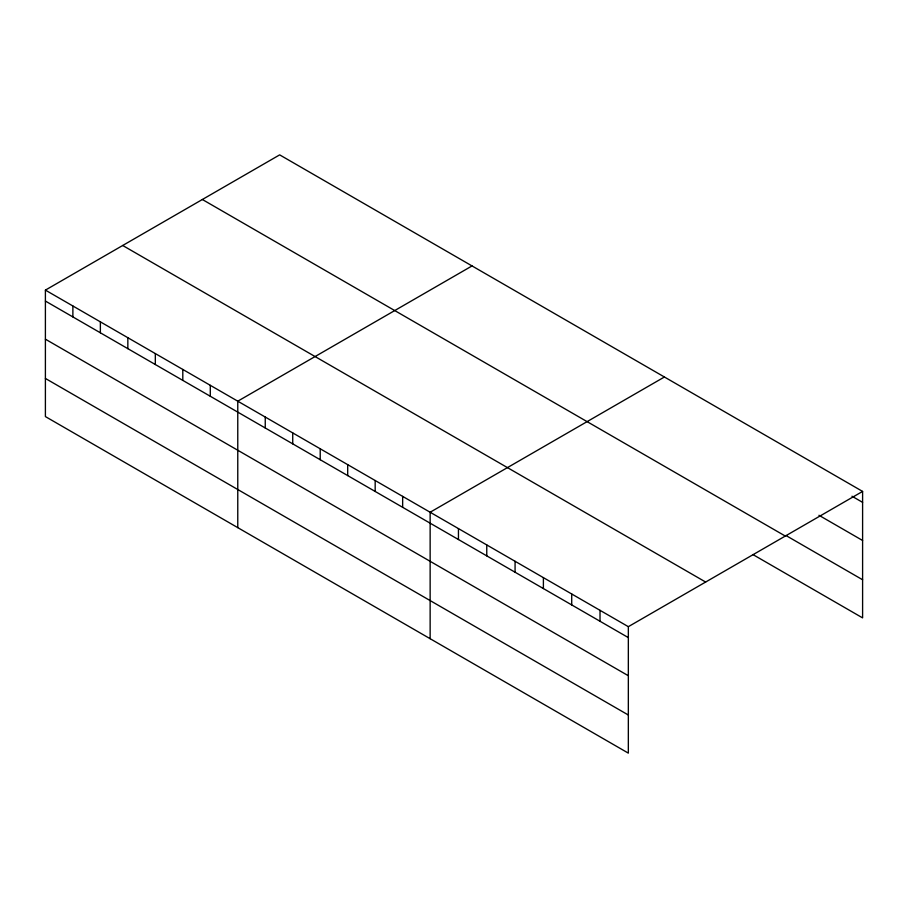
<?xml version="1.0" encoding="UTF-8"?>
<svg xmlns="http://www.w3.org/2000/svg" width="908" height="908" viewBox="0 0 908 908"><rect width="100%" height="100%" fill="white"/><g stroke="black" fill="none" stroke-linecap="round" stroke-linejoin="round"><path stroke-width="1.36" d="M628.336 675.734L628.336 626.679L45.4 290.117L45.4 416.579L628.336 753.129L628.336 675.734L45.4 339.183M752.88 554.538L862.6 617.883L862.6 491.421L279.664 154.871L45.4 290.117M472.035 265.93L237.771 401.188L237.771 527.639M664.406 377.002L430.142 512.248L430.142 638.699M628.336 626.679L862.6 491.421M851.988 496.233L862.6 502.362M818.948 515.279L862.6 540.487M785.919 535.482L862.6 579.758M202.359 199.499L785.295 536.061M122.705 245.489L705.641 582.039M45.4 301.059L628.336 637.609M45.4 378.454L628.336 715.005M600.018 610.324L600.018 621.265M571.711 593.98L571.711 604.921M543.393 577.636L543.393 588.566M515.074 561.292L515.074 572.222M486.767 544.936L486.767 555.878M458.449 528.592L458.449 539.534M402.653 496.381L402.653 507.322M375.174 480.514L375.174 491.455M347.696 464.646L347.696 475.588M320.218 448.779L320.218 459.72M292.728 432.912L292.728 443.853M265.25 417.056L265.25 427.986M210.293 385.321L210.293 396.251M182.803 369.454L182.803 380.384M155.325 353.587L155.325 364.517M127.846 337.719L127.846 348.661M100.368 321.852L100.368 332.793M72.878 305.985L72.878 316.926"/></g></svg>
